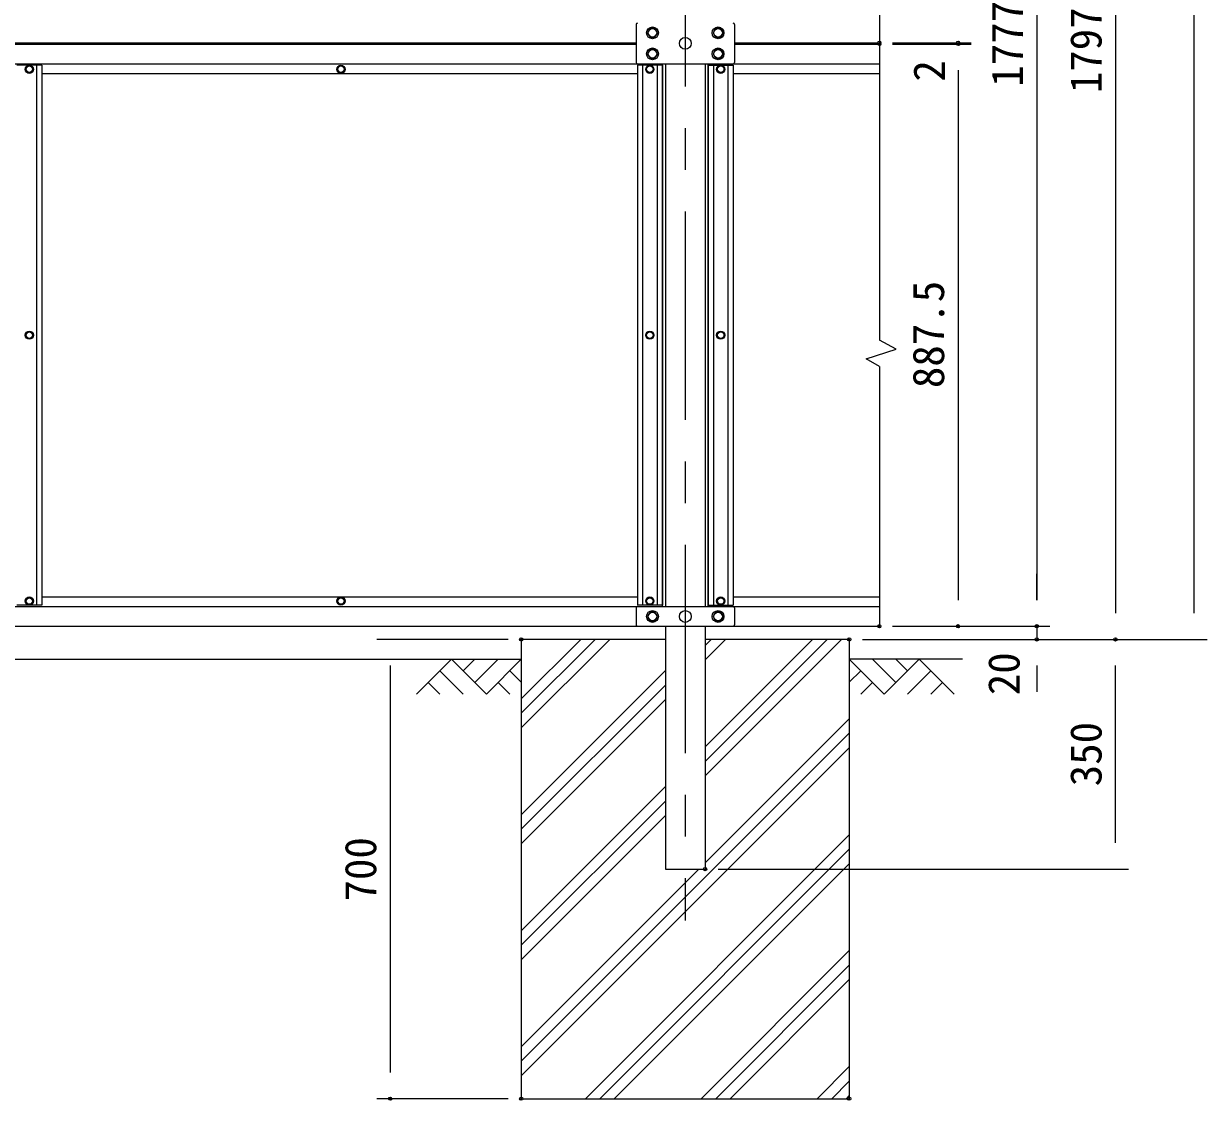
# Model space of a CAD drawing. Units: millimetres, scale not verified. Extents: x -4200 to 4200, y -2970 to 2970.
# Drawn here: x -2456 to -651, y -510 to 1131 of the extents above; entities that cross this region are included whole.
import ezdxf
from ezdxf.enums import TextEntityAlignment as Align

# ---------------------------------------------------------------- set-up
doc = ezdxf.new("R2010")
doc.units = ezdxf.units.MM
doc.header["$LTSCALE"] = 10
doc.header["$PDMODE"] = 32
doc.header["$PDSIZE"] = 5
doc.linetypes.add('USER1', pattern=[50.8, 31.75, -6.35, 6.35, -6.35])
for name, color, linetype, lineweight in [('0-0_D-BMK', 2, 'USER1', 13), ('0-3_D-STR-DIM', 7, 'Continuous', 13), ('0-4_D-STR1', 1, 'Continuous', 25), ('0-5_D-STR3', 3, 'Continuous', 13), ('0-8_Defpoints', 8, 'Continuous', 25), ('0-9_D-STR4', 7, 'Continuous', 25), ('0-A_D-DCR-HCH', 7, 'Continuous', 13), ('0-B_D-BGD', 7, 'Continuous', 25)]:
    doc.layers.add(name, color=color, linetype=linetype, lineweight=lineweight)
doc.styles.add('ＭＳ ゴシック', font='')
doc.styles.get('ＭＳ ゴシック').set_extended_font_data('MS Gothic')

msp = doc.modelspace()

# ---------------------------------------------------------------- linework, layer by layer
at = {"layer": '0-0_D-BMK'}
msp.add_line((-1447.01, 2368.56), (-1447.01, -235.72), dxfattribs=at)
at = {"layer": '0-3_D-STR-DIM'}
for p, q in [((-671.18, 232.45), (-671.18, 2310.61)), ((-911.18, 1949.45), (-911.18, 252.45)), ((-791.18, 1949.45), (-791.18, 232.45)), ((-1151.18, 1495.99), (-1151.18, 656.47)), ((-1151.18, 1107.45), (-1151.18, 648.44)), ((-1131.18, 1101.95), (-1011.18, 1101.95)), ((-1131.18, 1101.95), (-1011.18, 1101.95)), ((-1031.18, 1101.95), (-1031.18, 1099.95)), ((-1131.18, 1099.95), (-1011.27, 1099.95)), ((-1131.18, 1099.95), (-1011.18, 1099.95)), ((-1031.27, 1059.95), (-1031.27, 252.45)), ((-1031.18, 1059.95), (-1031.18, 1019.95)), ((-1151.18, 608.49), (-1151.18, 212.45)), ((-911.18, 252.45), (-911.18, 292.45)), ((-1131.18, 212.45), (-891.18, 212.45)), ((-1131.18, 212.45), (-1011.27, 212.45)), ((-1131.18, 212.45), (-891.18, 212.45)), ((-911.18, 212.45), (-911.18, 192.45)), ((-1717.01, 192.45), (-1917.01, 192.45)), ((-1177.01, 192.45), (-771.18, 192.45)), ((-1177.01, 192.45), (-891.18, 192.45)), ((-1177.01, 192.45), (-771.18, 192.45)), ((-1177.01, 192.45), (-651.18, 192.45)), ((-1897.01, 152.45), (-1897.01, -467.55)), ((-911.18, 152.45), (-911.18, 112.45)), ((-791.18, -117.55), (-791.18, 152.45)), ((-1396.76, -157.55), (-771.18, -157.55)), ((-1717.01, -507.55), (-1917.01, -507.55))]:
    msp.add_line(p, q, dxfattribs=at)
msp.add_lwpolyline([(-1151.18, 608.49), (-1171.22, 620.08), (-1125.5, 634.8), (-1151.18, 648.44)], dxfattribs=at)
at = {"layer": '0-4_D-STR1'}
for p, q in [((-3372.01, 1101.95), (-1522.01, 1101.95)), ((-1372.01, 1101.95), (-1151.18, 1101.95)), ((-3372.01, 1099.95), (-1522.01, 1099.95)), ((-1372.01, 1099.95), (-1151.18, 1099.95)), ((-3374.01, 1069.95), (-1520.01, 1069.95)), ((-1482.01, 242.45), (-1482.01, 1069.95)), ((-1477.26, 1069.95), (-1477.26, 242.45)), ((-1416.76, 1069.95), (-1416.76, 242.45)), ((-1412.01, 242.45), (-1412.01, 1069.95)), ((-1374, 1069.95), (-1151.18, 1069.95)), ((-2428.01, 1054.95), (-1520.01, 1054.95)), ((-1374.01, 1054.95), (-1151.18, 1054.95)), ((-2428.01, 257.45), (-1520.01, 257.45)), ((-1374.01, 257.45), (-1151.18, 257.45)), ((-3374.01, 242.45), (-1520.01, 242.45)), ((-1374.01, 242.45), (-1151.18, 242.45)), ((-1374.01, 242.45), (-1151.18, 242.45)), ((-3374, 212.45), (-1520.01, 212.45)), ((-1477.26, 212.45), (-1477.26, -157.55)), ((-1416.76, 212.45), (-1416.76, -157.55)), ((-1374, 212.45), (-1151.18, 212.45)), ((-1477.26, -157.55), (-1416.76, -157.55))]:
    msp.add_line(p, q, dxfattribs=at)
at = {"layer": '0-5_D-STR3'}
for p, q in [((-1522.01, 1129.95), (-1522.01, 1071.95)), ((-1372.01, 1129.95), (-1372.01, 1071.95)), ((-2428.01, 1067.7), (-2466.01, 1067.7)), ((-2436.01, 1067.7), (-2436.01, 244.7)), ((-2428.01, 1067.7), (-2428.01, 244.7)), ((-1520.01, 1069.95), (-1374.01, 1069.95)), ((-1482.01, 1067.7), (-1520.01, 1067.7)), ((-1520.01, 1067.7), (-1520.01, 244.7)), ((-1512.01, 1067.7), (-1512.01, 244.7)), ((-1490.01, 1067.7), (-1490.01, 244.7)), ((-1482.01, 1067.7), (-1482.01, 244.7)), ((-1412.01, 1067.7), (-1374.01, 1067.7)), ((-1412.01, 1067.7), (-1412.01, 244.7)), ((-1404.01, 1067.7), (-1404.01, 244.7)), ((-1382.01, 1067.7), (-1382.01, 244.7)), ((-1374.01, 1067.7), (-1374.01, 244.7)), ((-2428.01, 244.7), (-2466.01, 244.7)), ((-1522.01, 240.45), (-1522.01, 214.45)), ((-1482.01, 244.7), (-1520.01, 244.7)), ((-1520.01, 242.45), (-1374.01, 242.45)), ((-1412.01, 244.7), (-1374.01, 244.7)), ((-1372.01, 240.45), (-1372.01, 214.45)), ((-1520.01, 212.45), (-1374.01, 212.45))]:
    msp.add_line(p, q, dxfattribs=at)
for points in [[(-1489.51, 1116.95), (-1493.25, 1123.45), (-1500.76, 1123.45), (-1504.51, 1116.95), (-1500.76, 1110.45), (-1493.25, 1110.45)], [(-1389.51, 1116.95), (-1393.25, 1123.45), (-1400.76, 1123.45), (-1404.51, 1116.95), (-1400.76, 1110.45), (-1393.25, 1110.45)], [(-1489.51, 1084.95), (-1493.25, 1091.45), (-1500.76, 1091.45), (-1504.51, 1084.95), (-1500.76, 1078.45), (-1493.25, 1078.45)], [(-1389.51, 1084.95), (-1393.25, 1091.45), (-1400.76, 1091.45), (-1404.51, 1084.95), (-1400.76, 1078.45), (-1393.25, 1078.45)], [(-2441.23, 1061.45), (-2444.12, 1066.45), (-2449.89, 1066.45), (-2452.78, 1061.45), (-2449.89, 1056.45), (-2444.12, 1056.45)], [(-1966.23, 1061.45), (-1969.12, 1066.45), (-1974.89, 1066.45), (-1977.78, 1061.45), (-1974.89, 1056.45), (-1969.12, 1056.45)], [(-1495.23, 1061.45), (-1498.12, 1066.45), (-1503.89, 1066.45), (-1506.78, 1061.45), (-1503.89, 1056.45), (-1498.12, 1056.45)], [(-1398.78, 1061.45), (-1395.89, 1066.45), (-1390.12, 1066.45), (-1387.23, 1061.45), (-1390.12, 1056.45), (-1395.89, 1056.45)], [(-2441.23, 656.2), (-2444.12, 661.2), (-2449.89, 661.2), (-2452.78, 656.2), (-2449.89, 651.2), (-2444.12, 651.2)], [(-1495.23, 656.2), (-1498.12, 661.2), (-1503.89, 661.2), (-1506.78, 656.2), (-1503.89, 651.2), (-1498.12, 651.2)], [(-1398.78, 656.2), (-1395.89, 661.2), (-1390.12, 661.2), (-1387.23, 656.2), (-1390.12, 651.2), (-1395.89, 651.2)], [(-2441.23, 250.95), (-2444.12, 255.95), (-2449.89, 255.95), (-2452.78, 250.95), (-2449.89, 245.95), (-2444.12, 245.95)], [(-1966.23, 250.95), (-1969.12, 255.95), (-1974.89, 255.95), (-1977.78, 250.95), (-1974.89, 245.95), (-1969.12, 245.95)], [(-1495.23, 250.95), (-1498.12, 255.95), (-1503.89, 255.95), (-1506.78, 250.95), (-1503.89, 245.95), (-1498.12, 245.95)], [(-1398.78, 250.95), (-1395.89, 255.95), (-1390.12, 255.95), (-1387.23, 250.95), (-1390.12, 245.95), (-1395.89, 245.95)], [(-1489.51, 227.45), (-1493.25, 233.95), (-1500.76, 233.95), (-1504.51, 227.45), (-1500.76, 220.95), (-1493.25, 220.95)], [(-1389.51, 227.45), (-1393.25, 233.95), (-1400.76, 233.95), (-1404.51, 227.45), (-1400.76, 220.95), (-1393.25, 220.95)]]:
    msp.add_lwpolyline(points, close=True, dxfattribs=at)
for centre, radius in [((-1497.01, 1116.95), 9), ((-1497.01, 1116.95), 6.5), ((-1397.01, 1116.95), 9), ((-1397.01, 1116.95), 6.5), ((-1447.01, 1100.95), 9), ((-1497.01, 1084.95), 9), ((-1497.01, 1084.95), 6.5), ((-1397.01, 1084.95), 9), ((-1397.01, 1084.95), 6.5), ((-2447.01, 1061.45), 6.25), ((-2447.01, 1061.45), 5), ((-1972.01, 1061.45), 6.25), ((-1972.01, 1061.45), 5), ((-1501.01, 1061.45), 6.25), ((-1501.01, 1061.45), 5), ((-1393.01, 1061.45), 6.25), ((-1393.01, 1061.45), 5), ((-2447.01, 656.2), 6.25), ((-2447.01, 656.2), 5), ((-1501.01, 656.2), 6.25), ((-1501.01, 656.2), 5), ((-1393.01, 656.2), 6.25), ((-1393.01, 656.2), 5), ((-2447.01, 250.95), 6.25), ((-2447.01, 250.95), 5), ((-1972.01, 250.95), 6.25), ((-1972.01, 250.95), 5), ((-1501.01, 250.95), 6.25), ((-1501.01, 250.95), 5), ((-1393.01, 250.95), 6.25), ((-1393.01, 250.95), 5), ((-1497.01, 227.45), 9), ((-1447.01, 227.45), 9), ((-1397.01, 227.45), 9), ((-1497.01, 227.45), 6.5), ((-1397.01, 227.45), 6.5)]:
    msp.add_circle(centre, radius, dxfattribs=at)
for centre, start, end in [((-1520.01, 1129.95), 90, 180), ((-1374.01, 1129.95), 0, 90), ((-1520.01, 1071.95), 180, 270), ((-1374.01, 1071.95), 270, 0), ((-1520.01, 240.45), 90, 180), ((-1374.01, 240.45), 0, 90), ((-1520.01, 214.45), 180, 270), ((-1374.01, 214.45), 270, 0)]:
    msp.add_arc(centre, 2, start, end, dxfattribs=at)
at = {"layer": '0-8_Defpoints'}
for p in [(-1151.18, 1101.95), (-1151.18, 1099.95), (-1031.18, 1101.95), (-1031.18, 1099.95), (-1151.18, 212.45), (-1031.27, 212.45), (-911.18, 212.45), (-1697.01, 192.45), (-1197.01, 192.45), (-1197.01, 192.45), (-911.18, 192.45), (-791.18, 192.45), (-791.18, 192.45), (-1416.76, -157.55), (-1897.01, -507.55), (-1697.01, -507.55), (-1697.01, -507.55), (-1197.01, -507.55)]:
    msp.add_point(p, dxfattribs=at)
at = {"layer": '0-9_D-STR4'}
for p, q in [((-1697.01, 192.45), (-1697.01, -507.55)), ((-1477.26, 192.45), (-1697.01, 192.45)), ((-1197.01, 192.45), (-1416.76, 192.45)), ((-1197.01, 192.45), (-1197.01, -507.55)), ((-1697.01, -507.55), (-1197.01, -507.55))]:
    msp.add_line(p, q, dxfattribs=at)
at = {"layer": '0-A_D-DCR-HCH'}
for p, q in [((-1697.01, 57.75), (-1562.3, 192.45)), ((-1697.01, 79.84), (-1584.4, 192.45)), ((-1697.01, 101.94), (-1606.5, 192.45)), ((-1416.76, 161.22), (-1385.53, 192.45)), ((-1416.76, -15.56), (-1208.75, 192.45)), ((-1416.76, 183.32), (-1407.62, 192.45)), ((-1416.76, 6.54), (-1230.85, 192.45)), ((-1416.76, 28.64), (-1252.94, 192.45)), ((-1803.43, 162.45), (-1856.64, 109.24)), ((-1803.43, 162.45), (-1750.22, 109.24)), ((-1785.79, 144.62), (-1767.96, 162.45)), ((-1767.96, 126.97), (-1732.48, 162.45)), ((-1750.22, 109.24), (-1697.01, 162.45)), ((-1024.18, 162.45), (-1197.01, 162.45)), ((-1143.79, 109.24), (-1197.01, 162.45)), ((-1126.06, 126.97), (-1161.53, 162.45)), ((-1090.58, 162.45), (-1143.79, 109.24)), ((-1108.23, 144.62), (-1126.06, 162.45)), ((-1090.58, 162.45), (-1037.37, 109.24)), ((-1821.17, 144.71), (-1785.53, 109.24)), ((-1714.74, 144.71), (-1697.01, 127.06)), ((-1697.01, -74.84), (-1477.26, 144.91)), ((-1179.27, 144.71), (-1197.01, 127.06)), ((-1072.84, 144.71), (-1108.48, 109.24)), ((-1838.9, 126.97), (-1821.09, 109.24)), ((-1732.48, 126.97), (-1714.66, 109.24)), ((-1161.53, 126.97), (-1179.35, 109.24)), ((-1055.11, 126.97), (-1072.93, 109.24)), ((-1697.01, -96.93), (-1477.26, 122.82)), ((-1697.01, -119.03), (-1477.26, 100.72)), ((-1416.76, -148.14), (-1197.01, 71.61)), ((-1697.01, -450.49), (-1197.01, 49.51)), ((-1697.01, -472.58), (-1197.01, 27.42)), ((-1697.01, -251.61), (-1477.26, -31.86)), ((-1697.01, -273.71), (-1477.26, -53.96)), ((-1697.01, -295.81), (-1477.26, -76.06)), ((-1599.39, -507.55), (-1197.01, -105.17)), ((-1577.29, -507.55), (-1197.01, -127.26)), ((-1697.01, -428.39), (-1426.17, -157.55)), ((-1555.2, -507.55), (-1197.01, -149.36)), ((-1422.61, -507.55), (-1197.01, -281.94)), ((-1400.52, -507.55), (-1197.01, -304.04)), ((-1378.42, -507.55), (-1197.01, -326.14)), ((-1245.84, -507.55), (-1197.01, -458.72)), ((-1223.74, -507.55), (-1197.01, -480.82)), ((-1201.64, -507.55), (-1197.01, -502.91))]:
    msp.add_line(p, q, dxfattribs=at)
at = {"layer": '0-B_D-BGD'}
msp.add_line((-3197.01, 162.45), (-1697.01, 162.45), dxfattribs=at)

# ---------------------------------------------------------------- texts
at = {"layer": '0-3_D-STR-DIM', "style": 'ＭＳ ゴシック'}
for s, p in [('1777', (-917.93, 1034.95)), ('1797', (-797.93, 1024.95)), ('2', (-1036.91, 1042.68)), ('887.5', (-1038.01, 575.47)), ('20', (-922.97, 107.4)), ('350', (-797.93, -31.43)), ('700', (-1903.75, -207.05))]:
    msp.add_text(s, height=48.09, rotation=90, dxfattribs=at).set_placement(p, align=Align.BOTTOM_LEFT)

doc.saveas('drawing.dxf')
